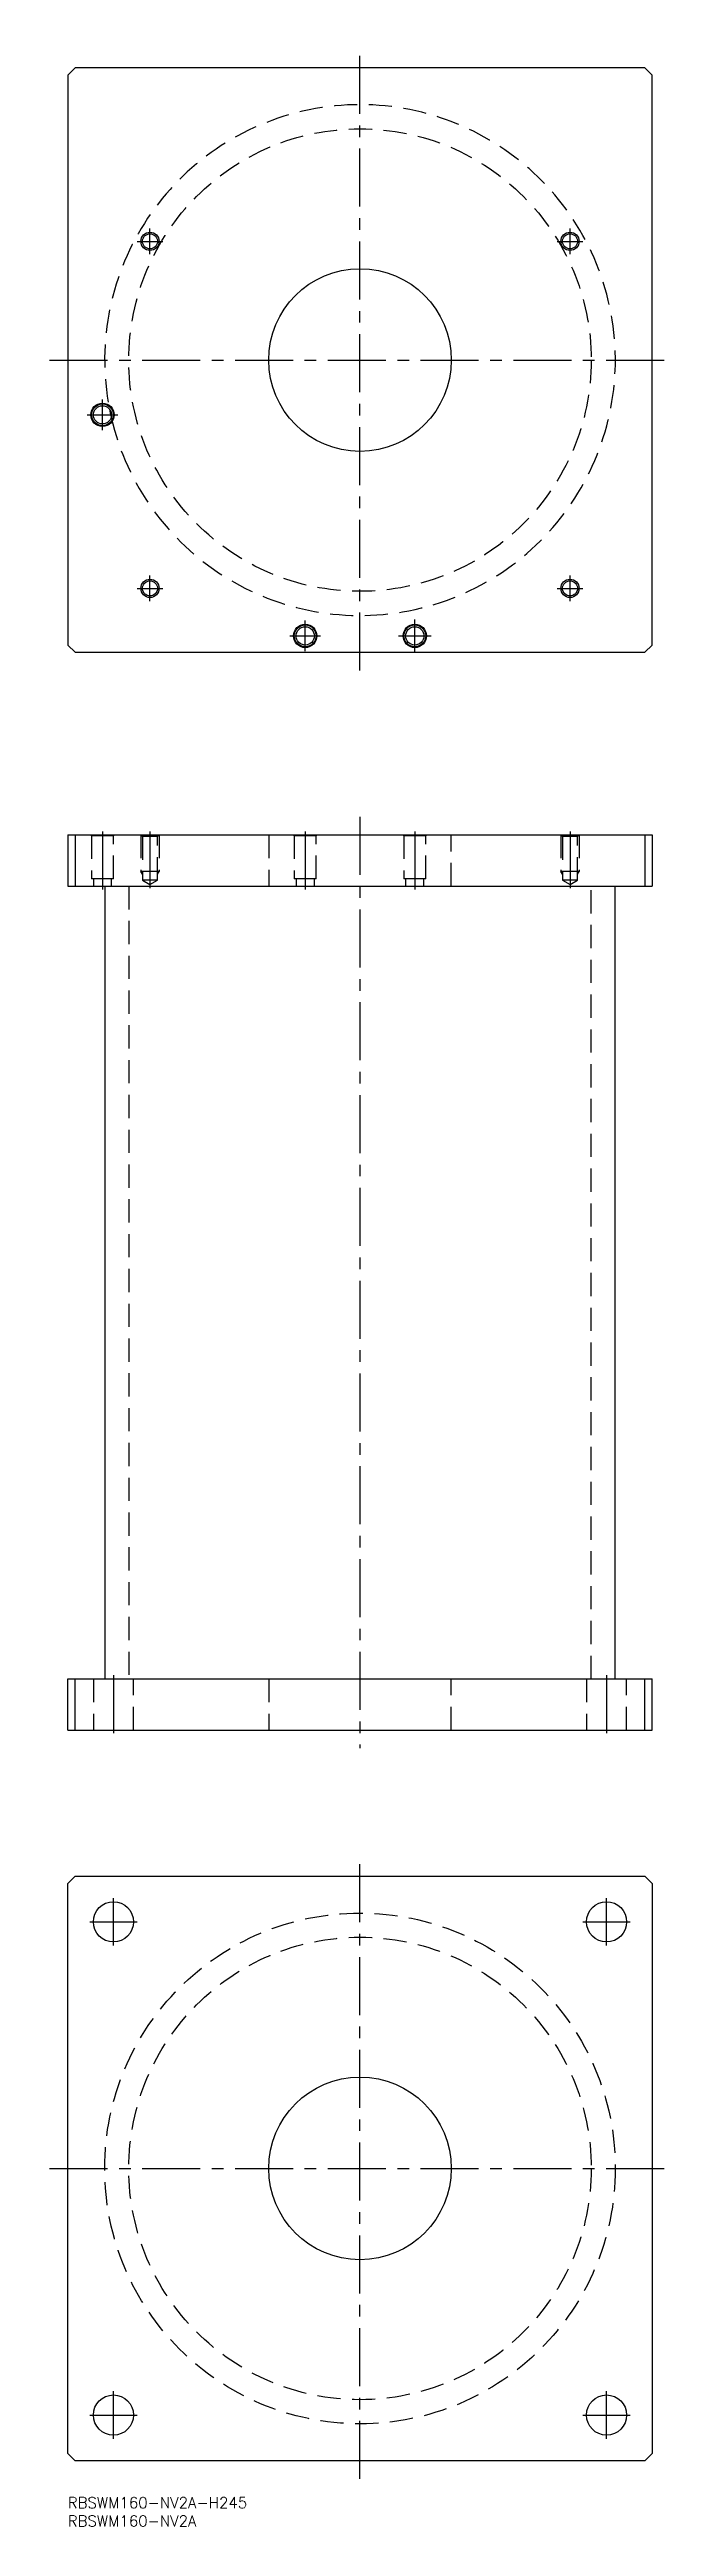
# Model space of a CAD drawing. Extents: x -5 to 165, y -8 to 670.
import ezdxf

# ---------------------------------------------------------------- set-up
doc = ezdxf.new("R2010")
doc.units = 0
doc.header["$LTSCALE"] = 0.5
doc.linetypes.add('CENTER', pattern=[50.8, 31.75, -6.35, 6.35, -6.35])
doc.linetypes.add('DASHED', pattern=[19.05, 12.7, -6.35])
for name, color, linetype in [('MSM_CENTER', 1, 'CENTER'), ('MSM_CONTINUOUS', 7, 'CONTINUOUS'), ('MSM_DASHED', 4, 'DASHED'), ('MSM_NARROW', 5, 'CONTINUOUS'), ('MSM_PART_NUMBER', 7, 'CONTINUOUS')]:
    doc.layers.add(name, color=color, linetype=linetype)
doc.styles.get("Standard").update_dxf_attribs({"font": 'txt.shx', "height": 3, "bigfont": 'bigfont.shx'})

msp = doc.modelspace()

# ---------------------------------------------------------------- linework, layer by layer
at = {"layer": 'MSM_CENTER'}
for p, q in [((80, 500), (80, 670)), ((19, 617.5), (26, 617.5)), ((22.5, 614), (22.5, 621)), ((134, 617.5), (141, 617.5)), ((137.5, 614), (137.5, 621)), ((-5, 585), (165, 585)), ((5.3, 570), (13.7, 570)), ((9.5, 565.8), (9.5, 574.2)), ((19, 522.5), (26, 522.5)), ((22.5, 519), (22.5, 526)), ((134, 522.5), (141, 522.5)), ((137.5, 519), (137.5, 526)), ((60.8, 509.5), (69.2, 509.5)), ((65, 505.3), (65, 513.7)), ((90.5, 509.5), (99.5, 509.5)), ((95, 505), (95, 514)), ((9.5, 456), (9.5, 440)), ((22.5, 456), (22.5, 440.407)), ((65, 456), (65, 440)), ((80, 460), (80, 205)), ((95, 456), (95, 440)), ((137.5, 456), (137.5, 440.407)), ((12.5, 225), (12.5, 209)), ((147.5, 225), (147.5, 209)), ((80, 5), (80, 175)), ((12.5, 151), (12.5, 164)), ((147.5, 151), (147.5, 164)), ((6, 157.5), (19, 157.5)), ((141, 157.5), (154, 157.5)), ((-5, 90), (165, 90)), ((12.5, 16), (12.5, 29)), ((147.5, 16), (147.5, 29)), ((6, 22.5), (19, 22.5)), ((141, 22.5), (154, 22.5))]:
    msp.add_line(p, q, dxfattribs=at)
at = {"layer": 'MSM_CONTINUOUS'}
for p, q in [((2, 665), (0, 663)), ((158, 665), (2, 665)), ((160, 663), (158, 665)), ((0, 663), (0, 507)), ((160, 507), (160, 663)), ((0, 507), (2, 505)), ((2, 505), (158, 505)), ((158, 505), (160, 507)), ((0, 455), (160, 455)), ((0, 455), (0, 441)), ((2, 455), (2, 441)), ((158, 455), (158, 441)), ((160, 455), (160, 441)), ((0, 441), (160, 441)), ((10.1, 441), (10.1, 224)), ((149.9, 224), (149.9, 441)), ((0, 210), (0, 224)), ((0, 224), (160, 224)), ((2, 210), (2, 224)), ((158, 210), (158, 224)), ((160, 210), (160, 224)), ((0, 210), (160, 210)), ((0, 168), (2, 170)), ((2, 170), (158, 170)), ((158, 170), (160, 168)), ((0, 12), (0, 168)), ((160, 168), (160, 12)), ((2, 10), (0, 12)), ((158, 10), (2, 10)), ((160, 12), (158, 10))]:
    msp.add_line(p, q, dxfattribs=at)
for centre, radius in [((22.5, 617.5), 2.067), ((137.5, 617.5), 2.067), ((80, 585), 25), ((9.5, 570), 3.2), ((9.5, 570), 3), ((9.5, 570), 2.5), ((22.5, 522.5), 2.067), ((137.5, 522.5), 2.067), ((65, 509.5), 3.2), ((65, 509.5), 3), ((65, 509.5), 2.5), ((95, 509.5), 3.2), ((95, 509.5), 3), ((95, 509.5), 2.5), ((12.5, 157.5), 5.5), ((147.5, 157.5), 5.5), ((80, 90), 25), ((12.5, 22.5), 5.5), ((147.5, 22.5), 5.5)]:
    msp.add_circle(centre, radius, dxfattribs=at)
msp.add_arc((80, 585), 69.9, 191.020888, 193.002068, dxfattribs=at)
at = {"layer": 'MSM_DASHED'}
for p, q in [((6.3, 455), (6.5, 454.8)), ((6.5, 454.8), (6.5, 443)), ((12.5, 454.8), (6.5, 454.8)), ((12.5, 454.8), (12.7, 455)), ((12.5, 443), (12.5, 454.8)), ((20, 455), (20.433, 454.567)), ((20, 455), (20, 445)), ((20.433, 454.567), (20.433, 442.6)), ((24.567, 454.567), (20.433, 454.567)), ((24.567, 454.567), (25, 455)), ((24.567, 442.6), (24.567, 454.567)), ((25, 455), (25, 445)), ((55, 455), (55, 441)), ((61.8, 455), (62, 454.8)), ((62, 454.8), (62, 443)), ((68, 454.8), (62, 454.8)), ((68, 454.8), (68.2, 455)), ((68, 443), (68, 454.8)), ((91.8, 455), (92, 454.8)), ((92, 454.8), (92, 443)), ((98, 454.8), (92, 454.8)), ((98, 454.8), (98.2, 455)), ((98, 443), (98, 454.8)), ((105, 441), (105, 455)), ((135, 455), (135.433, 454.567)), ((135, 455), (135, 445)), ((135.433, 454.567), (135.433, 442.6)), ((139.567, 454.567), (135.433, 454.567)), ((139.567, 454.567), (140, 455)), ((139.567, 442.6), (139.567, 454.567)), ((140, 455), (140, 445)), ((12.5, 443), (6.5, 443)), ((7, 443), (7, 441)), ((12, 441), (12, 443)), ((16.7, 441), (16.7, 224)), ((25, 445), (20, 445)), ((20.433, 444.25), (20, 445)), ((20.433, 442.6), (22.5, 441.407)), ((24.567, 442.6), (20.433, 442.6)), ((22.5, 441.407), (24.567, 442.6)), ((24.567, 444.25), (25, 445)), ((68, 443), (62, 443)), ((62.5, 443), (62.5, 441)), ((67.5, 441), (67.5, 443)), ((98, 443), (92, 443)), ((92.5, 443), (92.5, 441)), ((97.5, 441), (97.5, 443)), ((140, 445), (135, 445)), ((135.433, 444.25), (135, 445)), ((135.433, 442.6), (137.5, 441.407)), ((139.567, 442.6), (135.433, 442.6)), ((137.5, 441.407), (139.567, 442.6)), ((139.567, 444.25), (140, 445)), ((143.3, 224), (143.3, 441)), ((7, 224), (7, 210)), ((18, 210), (18, 224)), ((55, 224), (55, 210)), ((105, 210), (105, 224)), ((142, 224), (142, 210)), ((153, 210), (153, 224))]:
    msp.add_line(p, q, dxfattribs=at)
for centre, radius in [((80, 585), 63.3), ((80, 90), 69.9), ((80, 90), 63.3)]:
    msp.add_circle(centre, radius, dxfattribs=at)
msp.add_arc((80, 585), 69.9, 193.002068, 191.020888, dxfattribs=at)
at = {"layer": 'MSM_NARROW'}
for centre in [(22.5, 617.5), (137.5, 617.5), (22.5, 522.5), (137.5, 522.5)]:
    msp.add_circle(centre, 2.5, dxfattribs=at)

# ---------------------------------------------------------------- texts
at = {"layer": 'MSM_PART_NUMBER'}
for s, p in [('RBSWM160-NV2A-H245', (0, -3)), ('RBSWM160-NV2A', (0, -8))]:
    msp.add_text(s, height=3, dxfattribs=at).set_placement(p)

doc.saveas('drawing.dxf')
